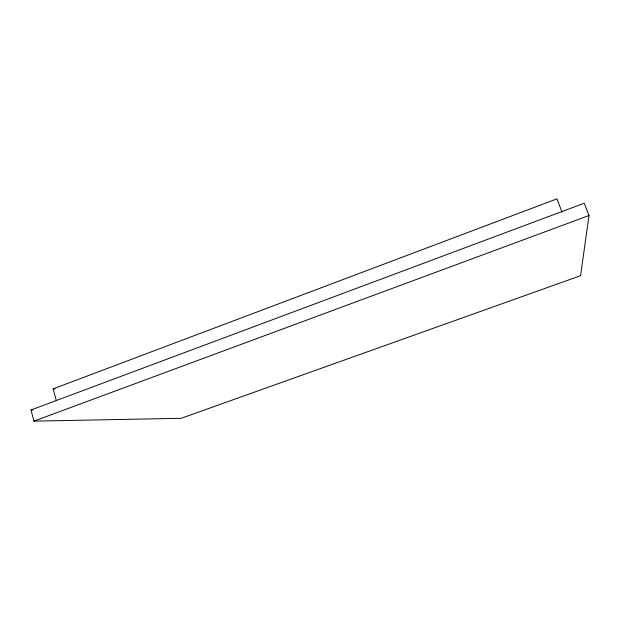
<?xml version="1.0" encoding="UTF-8"?>
<svg xmlns="http://www.w3.org/2000/svg" width="620" height="620" viewBox="0 0 620 620"><rect width="100%" height="100%" fill="white"/><g stroke="black" fill="none" stroke-linecap="round" stroke-linejoin="round"><path stroke-width="0.93" d="M589 215.528L580.576 275.699L181.226 418.299L33.93 421.143L31 409.983L584.249 203.221L589 215.528L33.93 421.143M56.281 400.559L53.15 388.872L556.977 198.857L561.999 212.04M31 409.983L32.93 409.99M53.15 388.872L55.072 388.957"/></g></svg>
